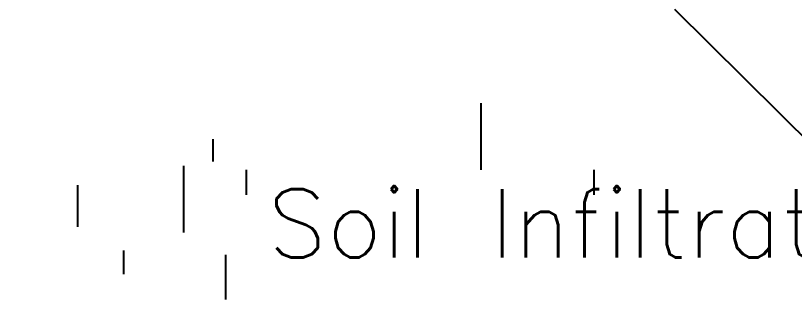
# Model space of a CAD drawing. Header units: millimetres. Extents: x 7 to 784, y -168 to 358.
# Drawn here: x 243.03 to 265.75, y 92.95 to 101.3 of the extents above; entities that cross this region are included whole.
import ezdxf

# ---------------------------------------------------------------- set-up
doc = ezdxf.new("R2010")
doc.units = ezdxf.units.MM
doc.layers.add('wall', color=5, linetype='Continuous')
doc.styles.get("Standard").update_dxf_attribs({"font": 'txt.shx'})

msp = doc.modelspace()

# ---------------------------------------------------------------- linework, layer by layer
msp.add_line((262.24872, 101.48301), (266.34718, 97.41696))
at = {"color": 0}
msp.add_arc((223.31744, 157.44221), 97.37766, 305.9270425, 305.9270425, dxfattribs=at)
at = {"layer": 'wall'}
for p, q in [((256.60777, 98.74239), (256.60777, 96.79038)), ((248.78447, 97.68505), (248.78447, 97.03438)), ((247.93047, 96.91238), (247.93047, 94.96037)), ((249.76048, 96.79038), (249.76048, 96.05838)), ((259.90179, 96.79038), (259.90179, 96.05838)), ((244.83978, 96.34304), (244.83978, 95.12304)), ((246.18179, 94.4317), (246.18179, 93.74036)), ((249.15047, 94.3097), (249.15047, 93.00836))]:
    msp.add_line(p, q, dxfattribs=at)

# ---------------------------------------------------------------- texts
at = {"insert": (250.3876, 96.22949), "char_height": 2, "width": 173.654321, "attachment_point": 1}
msp.add_mtext('Soil Infiltration', dxfattribs=at)

doc.saveas('drawing.dxf')
